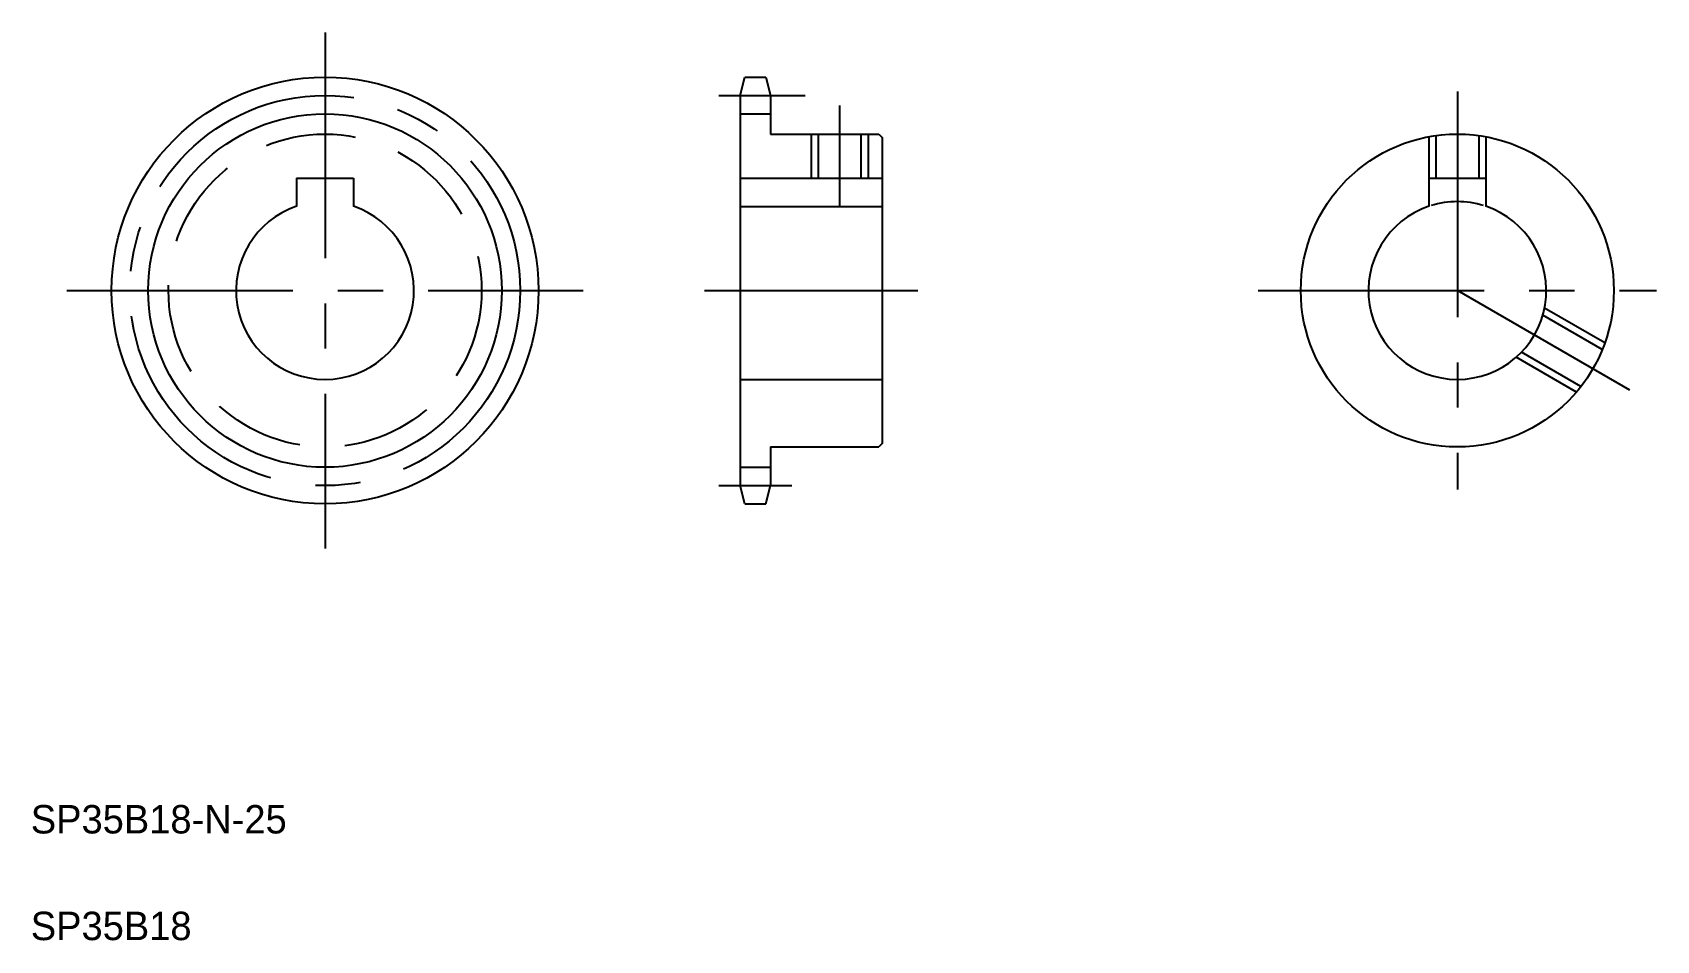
# Model space of a CAD drawing. Extents: x 10 to 239, y 10 to 138.
import ezdxf

# ---------------------------------------------------------------- set-up
doc = ezdxf.new("R2010")
doc.units = 0
doc.linetypes.add('CENTER', pattern=[50.8, 31.75, -6.35, 6.35, -6.35])
doc.linetypes.add('DASHED', pattern=[19.05, 12.7, -6.35])
doc.layers.get('0').update_dxf_attribs({"linetype": 'CONTINUOUS'})
doc.layers.add('CENTER', color=1, linetype='CENTER')

msp = doc.modelspace()

# ---------------------------------------------------------------- linework, layer by layer
at = {"color": 7, "linetype": 'CONTINUOUS'}
for p, q in [((109.69, 128.78), (110.38, 131.35)), ((110.38, 131.35), (113.3, 131.35)), ((113.3, 131.35), (113.99, 128.78)), ((109.69, 128.78), (109.69, 73.93)), ((113.99, 128.78), (113.99, 123.35)), ((109.69, 126.2), (113.99, 126.2)), ((113.99, 123.35), (129.19, 123.35)), ((120.69, 123.35), (120.69, 117.15)), ((126.69, 123.35), (126.69, 117.15)), ((129.19, 123.35), (129.69, 122.85)), ((129.69, 122.85), (129.69, 79.85)), ((47.36, 117.15), (47.36, 113.19)), ((47.36, 117.15), (55.36, 117.15)), ((55.36, 117.15), (55.36, 113.19)), ((109.69, 117.15), (129.69, 117.15)), ((206.51, 117.15), (214.51, 117.15)), ((206.51, 117.15), (206.51, 113.19)), ((214.51, 117.15), (214.51, 113.19)), ((55.36, 116.16), (55.36, 116.16)), ((55.36, 115.17), (55.36, 115.17)), ((109.69, 113.19), (129.69, 113.19)), ((109.69, 88.85), (129.69, 88.85)), ((113.99, 79.35), (129.19, 79.35)), ((113.99, 79.35), (113.99, 73.93)), ((129.69, 79.85), (129.19, 79.35)), ((109.69, 76.5), (113.99, 76.5)), ((110.38, 71.35), (109.69, 73.93)), ((113.3, 71.35), (113.99, 73.93)), ((110.38, 71.35), (113.3, 71.35))]:
    msp.add_line(p, q, dxfattribs=at)
at = {"color": 3, "linetype": 'CONTINUOUS'}
for p, q in [((119.69, 123.35), (119.69, 117.15)), ((127.69, 123.35), (127.69, 117.15))]:
    msp.add_line(p, q, dxfattribs=at)
at = {"color": 3, "linetype": 'DASHED'}
for p, q in [((206.51, 122.98), (206.51, 117.15)), ((207.51, 123.14), (207.51, 117.15)), ((213.51, 123.14), (213.51, 117.15)), ((214.51, 122.98), (214.51, 117.15)), ((231.24, 94), (222.76, 98.89)), ((230.88, 93.05), (222.51, 97.88)), ((227.24, 87.07), (218.76, 91.96)), ((227.88, 87.86), (219.51, 92.69))]:
    msp.add_line(p, q, dxfattribs=at)
at = {"color": 7, "linetype": 'CONTINUOUS'}
for centre, radius in [((51.36, 101.35), 30), ((210.51, 101.35), 22)]:
    msp.add_circle(centre, radius, dxfattribs=at)
at = {"color": 3, "linetype": 'CONTINUOUS'}
msp.add_circle((51.36, 101.35), 24.85, dxfattribs=at)
at = {"color": 3, "linetype": 'DASHED'}
msp.add_circle((51.36, 101.35), 22, dxfattribs=at)
at = {"color": 7, "linetype": 'CONTINUOUS'}
for centre in [(51.36, 101.35), (210.51, 101.35)]:
    msp.add_arc(centre, 12.5, 108.6629, 71.3371, dxfattribs=at)
at = {"color": 3, "linetype": 'CONTINUOUS'}
msp.add_arc((210.51, 101.35), 12.5, 72.7825, 107.2175, dxfattribs=at)
at = {"layer": 'CENTER', "color": 1, "linetype": 'CENTER'}
for p, q in [((51.36, 137.64), (51.36, 65.06)), ((106.69, 128.78), (118.84, 128.78)), ((210.51, 129.35), (210.51, 73.35)), ((123.69, 127.35), (123.69, 113.15)), ((15.07, 101.35), (87.65, 101.35)), ((104.69, 101.35), (134.69, 101.35)), ((182.51, 101.35), (238.51, 101.35)), ((234.75, 87.35), (210.51, 101.35)), ((106.69, 73.93), (116.99, 73.93))]:
    msp.add_line(p, q, dxfattribs=at)
msp.add_circle((51.36, 101.35), 27.43, dxfattribs=at)

# ---------------------------------------------------------------- texts
at = {"color": 7, "linetype": 'CONTINUOUS'}
for s, p in [('SP35B18-N-25', (10, 25)), ('SP35B18', (10, 10))]:
    msp.add_text(s, height=4, dxfattribs=at).set_placement(p)

doc.saveas('drawing.dxf')
